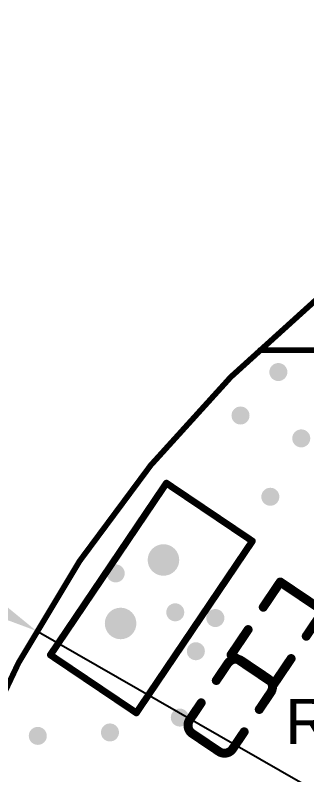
# Model space of a CAD drawing. Header units: millimetres. Extents: x 48.2 to 146, y 29.9 to 110.2.
# Drawn here: x 76.44 to 82.9, y 84.78 to 101.65 of the extents above; entities that cross this region are included whole.
import ezdxf

# ---------------------------------------------------------------- set-up
doc = ezdxf.new("R2010")
doc.units = ezdxf.units.MM
for name, color, linetype in [('KeepOutLayer', 6, 'Continuous'), ('PadHoleLayer', 156, 'Continuous'), ('TopOverlay', 2, 'Continuous'), ('ViaHoleLayer', 16, 'Continuous')]:
    doc.layers.add(name, color=color, linetype=linetype)
doc.styles.add('Arial', font='arial.ttf', dxfattribs={"height": 0.2})
doc.dimstyles.new('ISO-25', dxfattribs={"dimtxt": 2.5, "dimasz": 2.5, "dimexe": 1.25, "dimexo": 0.625, "dimtad": 1, "dimtxsty": 'Standard', "dimcen": 2.5, "dimclrd": 3, "dimclre": 3, "dimclrt": 3, "dimadec": 0, "dimazin": 0, "dimtfac": 1, "dimtmove": 0, "dimatfit": 3, "dimfxl": 1, "dimarcsym": 0})

# ---------------------------------------------------------------- blocks, each defined once
blk = doc.blocks.new('LC_0402_R_39')
at = {"layer": 'TopOverlay', "const_width": 0.2}
for points in [[(-0.975, 0.575), (-0.975, -0.575)], [(-0.975, 0.575), (-0.3, 0.575)], [(0.3, 0.575), (0.975, 0.575)], [(0.975, 0.575), (0.975, -0.575)], [(-0.975, -0.575), (-0.3, -0.575)], [(0.3, -0.575), (0.975, -0.575)]]:
    blk.add_lwpolyline(points, dxfattribs=at)
at = {"layer": 'TopOverlay', "const_width": 0.1}
for points in [[(-1.025, 0.575, 1), (-0.925, 0.575, 1)], [(-1.025, 0.575, 1), (-0.925, 0.575, 1)], [(-0.35, 0.575, 1), (-0.25, 0.575, 1)], [(0.25, 0.575, 1), (0.35, 0.575, 1)], [(0.925, 0.575, 1), (1.025, 0.575, 1)], [(0.925, 0.575, 1), (1.025, 0.575, 1)], [(-1.025, -0.575, 1), (-0.925, -0.575, 1)], [(-1.025, -0.575, 1), (-0.925, -0.575, 1)], [(-0.35, -0.575, 1), (-0.25, -0.575, 1)], [(0.25, -0.575, 1), (0.35, -0.575, 1)], [(0.925, -0.575, 1), (1.025, -0.575, 1)], [(0.925, -0.575, 1), (1.025, -0.575, 1)]]:
    blk.add_lwpolyline(points, format="xyb", close=True, dxfattribs=at)
blk = doc.blocks.new('LC_0402_C_77')
at = {"layer": 'TopOverlay', "const_width": 0.2}
for points in [[(-0.975, 0.355, -0.414214), (-0.755, 0.575)], [(0.755, 0.575, -0.414214), (0.975, 0.355)], [(-0.755, -0.575, -0.414214), (-0.975, -0.355)], [(0.975, -0.355, -0.414214), (0.755, -0.575)]]:
    blk.add_lwpolyline(points, format="xyb", dxfattribs=at)
at = {"layer": 'TopOverlay', "const_width": 0.1}
for points in [[(-0.805, 0.575, 1), (-0.705, 0.575, 1)], [(-0.8, 0.575, 1), (-0.7, 0.575, 1)], [(-0.35, 0.575, 1), (-0.25, 0.575, 1)], [(0.25, 0.575, 1), (0.35, 0.575, 1)], [(0.7, 0.575, 1), (0.8, 0.575, 1)], [(0.705, 0.575, 1), (0.805, 0.575, 1)], [(-1.025, 0.355, 1), (-0.925, 0.355, 1)], [(-1.025, 0.355, 1), (-0.925, 0.355, 1)], [(0.925, 0.355, 1), (1.025, 0.355, 1)], [(0.925, 0.355, 1), (1.025, 0.355, 1)], [(-1.025, -0.355, 1), (-0.925, -0.355, 1)], [(-1.025, -0.355, 1), (-0.925, -0.355, 1)], [(0.925, -0.355, 1), (1.025, -0.355, 1)], [(0.925, -0.355, 1), (1.025, -0.355, 1)], [(-0.805, -0.575, 1), (-0.705, -0.575, 1)], [(-0.8, -0.575, 1), (-0.7, -0.575, 1)], [(-0.35, -0.575, 1), (-0.25, -0.575, 1)], [(0.25, -0.575, 1), (0.35, -0.575, 1)], [(0.7, -0.575, 1), (0.8, -0.575, 1)], [(0.705, -0.575, 1), (0.805, -0.575, 1)]]:
    blk.add_lwpolyline(points, format="xyb", close=True, dxfattribs=at)
at = {"layer": 'TopOverlay', "const_width": 0.2}
for points in [[(-0.75, 0.575), (-0.3, 0.575)], [(0.3, 0.575), (0.75, 0.575)], [(-0.975, 0.355), (-0.975, -0.355)], [(0.975, 0.355), (0.975, -0.355)], [(-0.75, -0.575), (-0.3, -0.575)], [(0.3, -0.575), (0.75, -0.575)]]:
    blk.add_lwpolyline(points, dxfattribs=at)
blk = doc.blocks.new('TS_019B_109')
at = {"layer": 'PadHoleLayer'}
h = blk.add_hatch(color=156, dxfattribs=at)
edge = h.paths.add_edge_path()
edge.add_arc((-0.85, 0), 0.35, 0, 360)
h = blk.add_hatch(color=156, dxfattribs=at)
edge = h.paths.add_edge_path()
edge.add_arc((0.85, 0), 0.35, 0, 360)
at = {"layer": 'TopOverlay', "const_width": 0.152}
for points in [[(2.3, 1.4), (-2.3, 1.4)], [(-2.3, -0.9), (-2.3, 1.4)], [(2.3, -0.9), (2.3, 1.4)], [(2.3, -0.9), (-2.3, -0.9)]]:
    blk.add_lwpolyline(points, dxfattribs=at)
at = {"layer": 'TopOverlay', "const_width": 0.0762}
for points in [[(-2.338, 1.4, 1), (-2.262, 1.4, 1)], [(-2.338, 1.4, 1), (-2.262, 1.4, 1)], [(2.262, 1.4, 1), (2.338, 1.4, 1)], [(2.262, 1.4, 1), (2.338, 1.4, 1)], [(-2.338, -0.9, 1), (-2.262, -0.9, 1)], [(-2.338, -0.9, 1), (-2.262, -0.9, 1)], [(2.262, -0.9, 1), (2.338, -0.9, 1)], [(2.262, -0.9, 1), (2.338, -0.9, 1)]]:
    blk.add_lwpolyline(points, format="xyb", close=True, dxfattribs=at)
blk = doc.blocks.new('*D111')
at = {"color": 3, "lineweight": -2}
for p, q in [((48.24, 104.439), (74.735, 89.225)), ((100.266, 74.566), (76.903, 87.981))]:
    blk.add_line(p, q, dxfattribs=at)
at = {"color": 3}
blk.add_solid([(74.943, 89.587), (74.528, 88.864), (76.903, 87.981)], dxfattribs=at)
at = {"layer": 'Defpoints', "color": 0}
for p in [(76.903, 87.981), (100.266, 74.566)]:
    blk.add_point(p, dxfattribs=at)
at = {"color": 3, "insert": (55.42, 102.718), "char_height": 2.5, "attachment_point": 5, "rotation": 330.1358}
blk.add_mtext('R26,94', dxfattribs=at)
blk = doc.blocks.new('*D116')
at = {"color": 3, "lineweight": -2}
for p, q in [((100.032, 75.145), (86.28, 109.147)), ((84.431, 107.051), (70.309, 101.339)), ((81.274, 67.559), (67.523, 101.561))]:
    blk.add_line(p, q, dxfattribs=at)
at = {"color": 3}
for points in [[(84.275, 107.437), (84.588, 106.664), (86.749, 107.988)], [(70.153, 101.725), (70.466, 100.953), (67.992, 100.402)]]:
    blk.add_solid(points, dxfattribs=at)
at = {"layer": 'Defpoints', "color": 0}
for p in [(67.992, 100.402), (100.266, 74.566), (81.509, 66.98)]:
    blk.add_point(p, dxfattribs=at)
at = {"color": 3, "insert": (76.589, 106.126), "char_height": 2.5, "attachment_point": 5, "rotation": 22.0201}
blk.add_mtext('20,23', dxfattribs=at)

msp = doc.modelspace()

# ---------------------------------------------------------------- hatches: boundary and pattern name
at = {"layer": 'ViaHoleLayer'}
h = msp.add_hatch(color=16, dxfattribs=at)
edge = h.paths.add_edge_path()
edge.add_arc((82.271, 93.726), 0.2, 0, 360)
h = msp.add_hatch(color=16, dxfattribs=at)
edge = h.paths.add_edge_path()
edge.add_arc((81.432, 92.761), 0.2, 0, 360)
h = msp.add_hatch(color=16, dxfattribs=at)
edge = h.paths.add_edge_path()
edge.add_arc((82.779, 92.253), 0.2, 0, 360)
h = msp.add_hatch(color=16, dxfattribs=at)
edge = h.paths.add_edge_path()
edge.add_arc((82.093, 90.957), 0.2, 0, 360)
h = msp.add_hatch(color=16, dxfattribs=at)
edge = h.paths.add_edge_path()
edge.add_arc((78.664, 89.256), 0.2, 0, 360)
h = msp.add_hatch(color=16, dxfattribs=at)
edge = h.paths.add_edge_path()
edge.add_arc((79.985, 88.392), 0.2, 0, 360)
h = msp.add_hatch(color=16, dxfattribs=at)
edge = h.paths.add_edge_path()
edge.add_arc((80.874, 88.265), 0.2, 0, 360)
h = msp.add_hatch(color=16, dxfattribs=at)
edge = h.paths.add_edge_path()
edge.add_arc((80.442, 87.528), 0.2, 0, 360)
h = msp.add_hatch(color=16, dxfattribs=at)
edge = h.paths.add_edge_path()
edge.add_arc((80.086, 86.055), 0.2, 0, 360)
h = msp.add_hatch(color=16, dxfattribs=at)
edge = h.paths.add_edge_path()
edge.add_arc((76.937, 85.649), 0.2, 0, 360)
h = msp.add_hatch(color=16, dxfattribs=at)
edge = h.paths.add_edge_path()
edge.add_arc((78.537, 85.725), 0.2, 0, 360)

# ---------------------------------------------------------------- linework, layer by layer
at = {"layer": 'KeepOutLayer', "const_width": 0.127}
msp.add_lwpolyline([(127.206, 74.566, 1), (73.326, 74.566, 1)], format="xyb", close=True, dxfattribs=at)
at = {"layer": 'TopOverlay', "const_width": 0.127}
msp.add_lwpolyline([(81.864, 94.209), (118.669, 94.209)], dxfattribs=at)
at = {"layer": 'TopOverlay', "const_width": 0.0635}
msp.add_lwpolyline([(81.832, 94.209, 1), (81.896, 94.209, 1)], format="xyb", close=True, dxfattribs=at)

# ---------------------------------------------------------------- block references
for name, p, rotation in [('TS_019B_109', (79.248, 88.849), 236), ('LC_0402_R_39', (82.245, 87.935), 56), ('LC_0402_C_77', (81.204, 86.309), 56)]:
    msp.add_blockref(name, p, dxfattribs=dict(rotation=rotation))

# ---------------------------------------------------------------- texts
at = {"layer": 'TopOverlay', "style": 'Arial'}
msp.add_text('RST', height=1, rotation=360, dxfattribs=at).set_placement((82.423, 85.471))

# ---------------------------------------------------------------- dimensions: what is measured, and where the dimension line sits
dim = msp.add_aligned_dim(p1=(100.266, 74.566), p2=(81.509, 66.98), distance=-36.052, dimstyle='ISO-25')
dim.commit()
dim.dimension.update_dxf_attribs({"geometry": '*D116', "text_midpoint": (76.589, 106.126)})
dim = msp.add_radius_dim(center=(100.266, 74.566), mpoint=(76.903, 87.981), dimstyle='ISO-25')
dim.commit()
dim.dimension.update_dxf_attribs({"geometry": '*D111', "text_midpoint": (54.383, 100.912), "dimtype": 164})

doc.saveas('drawing.dxf')
